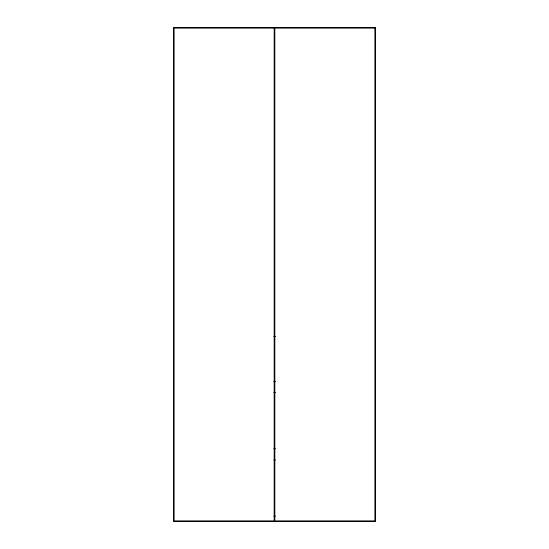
<?xml version="1.0" encoding="UTF-8"?>
<svg xmlns="http://www.w3.org/2000/svg" width="549" height="549" viewBox="0 0 549 549"><rect width="100%" height="100%" fill="white"/><g stroke="black" fill="none" stroke-linecap="round" stroke-linejoin="round"><path stroke-width="0.82" d="M273.827 336.489L275.536 336.489M273.827 381.404L275.536 381.404M273.827 392.638L275.536 392.638M273.827 448.78L275.536 448.78M273.827 460.014L275.536 460.014M273.827 516.163L275.536 516.163M375.564 27.45L173.436 27.45L173.436 521.55L375.564 521.55L375.564 27.45M274.164 28.123L174.108 28.123L174.108 520.877L274.164 520.877L274.164 28.123M374.892 28.123L274.836 28.123L274.836 520.877L374.892 520.877L374.892 28.123"/></g></svg>
